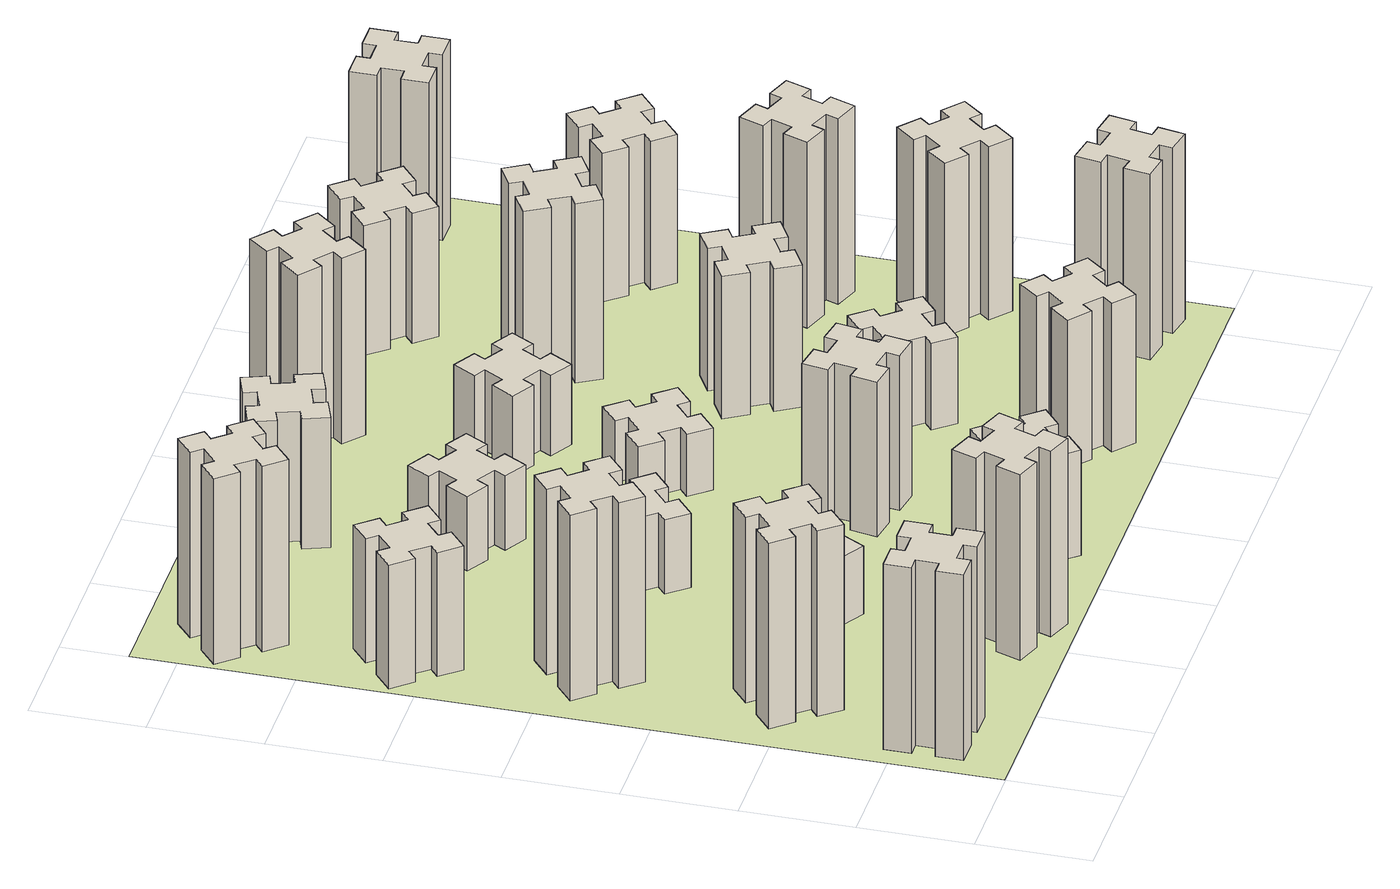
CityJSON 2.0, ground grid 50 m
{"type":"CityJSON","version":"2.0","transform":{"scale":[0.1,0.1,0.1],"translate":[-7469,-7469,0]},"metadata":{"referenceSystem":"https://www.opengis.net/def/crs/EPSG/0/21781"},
"CityObjects":{
"building1":{"type":"Building","attributes":{"class":"1000","function":"1000","usage":"1000","yearOfConstruction":2016,"roofType":"1000","measuredHeight":90,"storeysAboveGround":30,"storeysBelowGround":0},"geometry":[{"type":"Solid","lod":"1","boundaries":[[[[0,1,2,3,4,5,6,7,8,9,10,11,12,13,14,15,16,17,18,19]],[[17,16,20,21]],[[16,15,22,20]],[[15,14,23,22]],[[14,13,24,23]],[[13,12,25,24]],[[12,11,26,25]],[[11,10,27,26]],[[10,9,28,27]],[[9,8,29,28]],[[8,7,30,29]],[[7,6,31,30]],[[6,5,32,31]],[[5,4,33,32]],[[4,3,34,33]],[[3,2,35,34]],[[2,1,36,35]],[[1,0,37,36]],[[0,19,38,37]],[[19,18,39,38]],[[18,17,21,39]],[[24,25,26,27,28,29,30,31,32,33,34,35,36,37,38,39,21,20,22,23]]]]}]},
"building2":{"type":"Building","attributes":{"class":"1000","function":"1000","usage":"1000","yearOfConstruction":2016,"roofType":"1000","measuredHeight":90,"storeysAboveGround":30,"storeysBelowGround":0},"geometry":[{"type":"Solid","lod":"1","boundaries":[[[[40,41,42,43,44,45,46,47,48,49,50,51,52,53,54,55,56,57,58,59]],[[57,56,60,61]],[[56,55,62,60]],[[55,54,63,62]],[[54,53,64,63]],[[53,52,65,64]],[[52,51,66,65]],[[51,50,67,66]],[[50,49,68,67]],[[49,48,69,68]],[[48,47,70,69]],[[47,46,71,70]],[[46,45,72,71]],[[45,44,73,72]],[[44,43,74,73]],[[43,42,75,74]],[[42,41,76,75]],[[41,40,77,76]],[[40,59,78,77]],[[59,58,79,78]],[[58,57,61,79]],[[64,65,66,67,68,69,70,71,72,73,74,75,76,77,78,79,61,60,62,63]]]]}]},
"building3":{"type":"Building","attributes":{"class":"1000","function":"1000","usage":"1000","yearOfConstruction":2016,"roofType":"1000","measuredHeight":90,"storeysAboveGround":30,"storeysBelowGround":0},"geometry":[{"type":"Solid","lod":"1","boundaries":[[[[80,81,82,83,84,85,86,87,88,89,90,91,92,93,94,95,96,97,98,99]],[[97,96,100,101]],[[96,95,102,100]],[[95,94,103,102]],[[94,93,104,103]],[[93,92,105,104]],[[92,91,106,105]],[[91,90,107,106]],[[90,89,108,107]],[[89,88,109,108]],[[88,87,110,109]],[[87,86,111,110]],[[86,85,112,111]],[[85,84,113,112]],[[84,83,114,113]],[[83,82,115,114]],[[82,81,116,115]],[[81,80,117,116]],[[80,99,118,117]],[[99,98,119,118]],[[98,97,101,119]],[[104,105,106,107,108,109,110,111,112,113,114,115,116,117,118,119,101,100,102,103]]]]}]},
"building4":{"type":"Building","attributes":{"class":"1000","function":"1000","usage":"1000","yearOfConstruction":2016,"roofType":"1000","measuredHeight":60,"storeysAboveGround":30,"storeysBelowGround":0},"geometry":[{"type":"Solid","lod":"1","boundaries":[[[[120,121,122,123,124,125,126,127,128,129,130,131,132,133,134,135,136,137,138,139]],[[137,136,140,141]],[[136,135,142,140]],[[135,134,143,142]],[[134,133,144,143]],[[133,132,145,144]],[[132,131,146,145]],[[131,130,147,146]],[[130,129,148,147]],[[129,128,149,148]],[[128,127,150,149]],[[127,126,151,150]],[[126,125,152,151]],[[125,124,153,152]],[[124,123,154,153]],[[123,122,155,154]],[[122,121,156,155]],[[121,120,157,156]],[[120,139,158,157]],[[139,138,159,158]],[[138,137,141,159]],[[144,145,146,147,148,149,150,151,152,153,154,155,156,157,158,159,141,140,142,143]]]]}]},
"building5":{"type":"Building","attributes":{"class":"1000","function":"1000","usage":"1000","yearOfConstruction":2016,"roofType":"1000","measuredHeight":90,"storeysAboveGround":30,"storeysBelowGround":0},"geometry":[{"type":"Solid","lod":"1","boundaries":[[[[160,161,162,163,164,165,166,167,168,169,170,171,172,173,174,175,176,177,178,179]],[[177,176,180,181]],[[176,175,182,180]],[[175,174,183,182]],[[174,173,184,183]],[[173,172,185,184]],[[172,171,186,185]],[[171,170,187,186]],[[170,169,188,187]],[[169,168,189,188]],[[168,167,190,189]],[[167,166,191,190]],[[166,165,192,191]],[[165,164,193,192]],[[164,163,194,193]],[[163,162,195,194]],[[162,161,196,195]],[[161,160,197,196]],[[160,179,198,197]],[[179,178,199,198]],[[178,177,181,199]],[[184,185,186,187,188,189,190,191,192,193,194,195,196,197,198,199,181,180,182,183]]]]}]},
"building6":{"type":"Building","attributes":{"class":"1000","function":"1000","usage":"1000","yearOfConstruction":2016,"roofType":"1000","measuredHeight":90,"storeysAboveGround":30,"storeysBelowGround":0},"geometry":[{"type":"Solid","lod":"1","boundaries":[[[[200,201,202,203,204,205,206,207,208,209,210,211,212,213,214,215,216,217,218,219]],[[217,216,220,221]],[[216,215,222,220]],[[215,214,223,222]],[[214,213,224,223]],[[213,212,225,224]],[[212,211,226,225]],[[211,210,227,226]],[[210,209,228,227]],[[209,208,229,228]],[[208,207,230,229]],[[207,206,231,230]],[[206,205,232,231]],[[205,204,233,232]],[[204,203,234,233]],[[203,202,235,234]],[[202,201,236,235]],[[201,200,237,236]],[[200,219,238,237]],[[219,218,239,238]],[[218,217,221,239]],[[224,225,226,227,228,229,230,231,232,233,234,235,236,237,238,239,221,220,222,223]]]]}]},
"building7":{"type":"Building","attributes":{"class":"1000","function":"1000","usage":"1000","yearOfConstruction":2016,"roofType":"1000","measuredHeight":33,"storeysAboveGround":30,"storeysBelowGround":0},"geometry":[{"type":"Solid","lod":"1","boundaries":[[[[240,241,242,243,244,245,246,247,248,249,250,251,252,253,254,255,256,257,258,259]],[[257,256,260,261]],[[256,255,262,260]],[[255,254,263,262]],[[254,253,264,263]],[[253,252,265,264]],[[252,251,266,265]],[[251,250,267,266]],[[250,249,268,267]],[[249,248,269,268]],[[248,247,270,269]],[[247,246,271,270]],[[246,245,272,271]],[[245,244,273,272]],[[244,243,274,273]],[[243,242,275,274]],[[242,241,276,275]],[[241,240,277,276]],[[240,259,278,277]],[[259,258,279,278]],[[258,257,261,279]],[[264,265,266,267,268,269,270,271,272,273,274,275,276,277,278,279,261,260,262,263]]]]}]},
"building8":{"type":"Building","attributes":{"class":"1000","function":"1000","usage":"1000","yearOfConstruction":2016,"roofType":"1000","measuredHeight":36,"storeysAboveGround":30,"storeysBelowGround":0},"geometry":[{"type":"Solid","lod":"1","boundaries":[[[[280,281,282,283,284,285,286,287,288,289,290,291,292,293,294,295,296,297,298,299]],[[297,296,300,301]],[[296,295,302,300]],[[295,294,303,302]],[[294,293,304,303]],[[293,292,305,304]],[[292,291,306,305]],[[291,290,307,306]],[[290,289,308,307]],[[289,288,309,308]],[[288,287,310,309]],[[287,286,311,310]],[[286,285,312,311]],[[285,284,313,312]],[[284,283,314,313]],[[283,282,315,314]],[[282,281,316,315]],[[281,280,317,316]],[[280,299,318,317]],[[299,298,319,318]],[[298,297,301,319]],[[304,305,306,307,308,309,310,311,312,313,314,315,316,317,318,319,301,300,302,303]]]]}]},
"building9":{"type":"Building","attributes":{"class":"1000","function":"1000","usage":"1000","yearOfConstruction":2016,"roofType":"1000","measuredHeight":51,"storeysAboveGround":30,"storeysBelowGround":0},"geometry":[{"type":"Solid","lod":"1","boundaries":[[[[320,321,322,323,324,325,326,327,328,329,330,331,332,333,334,335,336,337,338,339]],[[337,336,340,341]],[[336,335,342,340]],[[335,334,343,342]],[[334,333,344,343]],[[333,332,345,344]],[[332,331,346,345]],[[331,330,347,346]],[[330,329,348,347]],[[329,328,349,348]],[[328,327,350,349]],[[327,326,351,350]],[[326,325,352,351]],[[325,324,353,352]],[[324,323,354,353]],[[323,322,355,354]],[[322,321,356,355]],[[321,320,357,356]],[[320,339,358,357]],[[339,338,359,358]],[[338,337,341,359]],[[344,345,346,347,348,349,350,351,352,353,354,355,356,357,358,359,341,340,342,343]]]]}]},
"building10":{"type":"Building","attributes":{"class":"1000","function":"1000","usage":"1000","yearOfConstruction":2016,"roofType":"1000","measuredHeight":36,"storeysAboveGround":30,"storeysBelowGround":0},"geometry":[{"type":"Solid","lod":"1","boundaries":[[[[360,361,362,363,364,365,366,367,368,369,370,371,372,373,374,375,376,377,378,379]],[[377,376,380,381]],[[376,375,382,380]],[[375,374,383,382]],[[374,373,384,383]],[[373,372,385,384]],[[372,371,386,385]],[[371,370,387,386]],[[370,369,388,387]],[[369,368,389,388]],[[368,367,390,389]],[[367,366,391,390]],[[366,365,392,391]],[[365,364,393,392]],[[364,363,394,393]],[[363,362,395,394]],[[362,361,396,395]],[[361,360,397,396]],[[360,379,398,397]],[[379,378,399,398]],[[378,377,381,399]],[[384,385,386,387,388,389,390,391,392,393,394,395,396,397,398,399,381,380,382,383]]]]}]},
"building11":{"type":"Building","attributes":{"class":"1000","function":"1000","usage":"1000","yearOfConstruction":2016,"roofType":"1000","measuredHeight":63,"storeysAboveGround":30,"storeysBelowGround":0},"geometry":[{"type":"Solid","lod":"1","boundaries":[[[[400,401,402,403,404,405,406,407,408,409,410,411,412,413,414,415,416,417,418,419]],[[417,416,420,421]],[[416,415,422,420]],[[415,414,423,422]],[[414,413,424,423]],[[413,412,425,424]],[[412,411,426,425]],[[411,410,427,426]],[[410,409,428,427]],[[409,408,429,428]],[[408,407,430,429]],[[407,406,431,430]],[[406,405,432,431]],[[405,404,433,432]],[[404,403,434,433]],[[403,402,435,434]],[[402,401,436,435]],[[401,400,437,436]],[[400,419,438,437]],[[419,418,439,438]],[[418,417,421,439]],[[424,425,426,427,428,429,430,431,432,433,434,435,436,437,438,439,421,420,422,423]]]]}]},
"building12":{"type":"Building","attributes":{"class":"1000","function":"1000","usage":"1000","yearOfConstruction":2016,"roofType":"1000","measuredHeight":75,"storeysAboveGround":30,"storeysBelowGround":0},"geometry":[{"type":"Solid","lod":"1","boundaries":[[[[440,441,442,443,444,445,446,447,448,449,450,451,452,453,454,455,456,457,458,459]],[[457,456,460,461]],[[456,455,462,460]],[[455,454,463,462]],[[454,453,464,463]],[[453,452,465,464]],[[452,451,466,465]],[[451,450,467,466]],[[450,449,468,467]],[[449,448,469,468]],[[448,447,470,469]],[[447,446,471,470]],[[446,445,472,471]],[[445,444,473,472]],[[444,443,474,473]],[[443,442,475,474]],[[442,441,476,475]],[[441,440,477,476]],[[440,459,478,477]],[[459,458,479,478]],[[458,457,461,479]],[[464,465,466,467,468,469,470,471,472,473,474,475,476,477,478,479,461,460,462,463]]]]}]},
"building13":{"type":"Building","attributes":{"class":"1000","function":"1000","usage":"1000","yearOfConstruction":2016,"roofType":"1000","measuredHeight":30,"storeysAboveGround":30,"storeysBelowGround":0},"geometry":[{"type":"Solid","lod":"1","boundaries":[[[[480,481,482,483,484,485,486,487,488,489,490,491,492,493,494,495,496,497,498,499]],[[497,496,500,501]],[[496,495,502,500]],[[495,494,503,502]],[[494,493,504,503]],[[493,492,505,504]],[[492,491,506,505]],[[491,490,507,506]],[[490,489,508,507]],[[489,488,509,508]],[[488,487,510,509]],[[487,486,511,510]],[[486,485,512,511]],[[485,484,513,512]],[[484,483,514,513]],[[483,482,515,514]],[[482,481,516,515]],[[481,480,517,516]],[[480,499,518,517]],[[499,498,519,518]],[[498,497,501,519]],[[504,505,506,507,508,509,510,511,512,513,514,515,516,517,518,519,501,500,502,503]]]]}]},
"building14":{"type":"Building","attributes":{"class":"1000","function":"1000","usage":"1000","yearOfConstruction":2016,"roofType":"1000","measuredHeight":72,"storeysAboveGround":30,"storeysBelowGround":0},"geometry":[{"type":"Solid","lod":"1","boundaries":[[[[520,521,522,523,524,525,526,527,528,529,530,531,532,533,534,535,536,537,538,539]],[[537,536,540,541]],[[536,535,542,540]],[[535,534,543,542]],[[534,533,544,543]],[[533,532,545,544]],[[532,531,546,545]],[[531,530,547,546]],[[530,529,548,547]],[[529,528,549,548]],[[528,527,550,549]],[[527,526,551,550]],[[526,525,552,551]],[[525,524,553,552]],[[524,523,554,553]],[[523,522,555,554]],[[522,521,556,555]],[[521,520,557,556]],[[520,539,558,557]],[[539,538,559,558]],[[538,537,541,559]],[[544,545,546,547,548,549,550,551,552,553,554,555,556,557,558,559,541,540,542,543]]]]}]},
"building15":{"type":"Building","attributes":{"class":"1000","function":"1000","usage":"1000","yearOfConstruction":2016,"roofType":"1000","measuredHeight":39,"storeysAboveGround":30,"storeysBelowGround":0},"geometry":[{"type":"Solid","lod":"1","boundaries":[[[[560,561,562,563,564,565,566,567,568,569,570,571,572,573,574,575,576,577,578,579]],[[577,576,580,581]],[[576,575,582,580]],[[575,574,583,582]],[[574,573,584,583]],[[573,572,585,584]],[[572,571,586,585]],[[571,570,587,586]],[[570,569,588,587]],[[569,568,589,588]],[[568,567,590,589]],[[567,566,591,590]],[[566,565,592,591]],[[565,564,593,592]],[[564,563,594,593]],[[563,562,595,594]],[[562,561,596,595]],[[561,560,597,596]],[[560,579,598,597]],[[579,578,599,598]],[[578,577,581,599]],[[584,585,586,587,588,589,590,591,592,593,594,595,596,597,598,599,581,580,582,583]]]]}]},
"building16":{"type":"Building","attributes":{"class":"1000","function":"1000","usage":"1000","yearOfConstruction":2016,"roofType":"1000","measuredHeight":90,"storeysAboveGround":30,"storeysBelowGround":0},"geometry":[{"type":"Solid","lod":"1","boundaries":[[[[600,601,602,603,604,605,606,607,608,609,610,611,612,613,614,615,616,617,618,619]],[[617,616,620,621]],[[616,615,622,620]],[[615,614,623,622]],[[614,613,624,623]],[[613,612,625,624]],[[612,611,626,625]],[[611,610,627,626]],[[610,609,628,627]],[[609,608,629,628]],[[608,607,630,629]],[[607,606,631,630]],[[606,605,632,631]],[[605,604,633,632]],[[604,603,634,633]],[[603,602,635,634]],[[602,601,636,635]],[[601,600,637,636]],[[600,619,638,637]],[[619,618,639,638]],[[618,617,621,639]],[[624,625,626,627,628,629,630,631,632,633,634,635,636,637,638,639,621,620,622,623]]]]}]},
"building17":{"type":"Building","attributes":{"class":"1000","function":"1000","usage":"1000","yearOfConstruction":2016,"roofType":"1000","measuredHeight":42,"storeysAboveGround":30,"storeysBelowGround":0},"geometry":[{"type":"Solid","lod":"1","boundaries":[[[[640,641,642,643,644,645,646,647,648,649,650,651,652,653,654,655,656,657,658,659]],[[657,656,660,661]],[[656,655,662,660]],[[655,654,663,662]],[[654,653,664,663]],[[653,652,665,664]],[[652,651,666,665]],[[651,650,667,666]],[[650,649,668,667]],[[649,648,669,668]],[[648,647,670,669]],[[647,646,671,670]],[[646,645,672,671]],[[645,644,673,672]],[[644,643,674,673]],[[643,642,675,674]],[[642,641,676,675]],[[641,640,677,676]],[[640,659,678,677]],[[659,658,679,678]],[[658,657,661,679]],[[664,665,666,667,668,669,670,671,672,673,674,675,676,677,678,679,661,660,662,663]]]]}]},
"building18":{"type":"Building","attributes":{"class":"1000","function":"1000","usage":"1000","yearOfConstruction":2016,"roofType":"1000","measuredHeight":69,"storeysAboveGround":30,"storeysBelowGround":0},"geometry":[{"type":"Solid","lod":"1","boundaries":[[[[680,681,682,683,684,685,686,687,688,689,690,691,692,693,694,695,696,697,698,699]],[[697,696,700,701]],[[696,695,702,700]],[[695,694,703,702]],[[694,693,704,703]],[[693,692,705,704]],[[692,691,706,705]],[[691,690,707,706]],[[690,689,708,707]],[[689,688,709,708]],[[688,687,710,709]],[[687,686,711,710]],[[686,685,712,711]],[[685,684,713,712]],[[684,683,714,713]],[[683,682,715,714]],[[682,681,716,715]],[[681,680,717,716]],[[680,699,718,717]],[[699,698,719,718]],[[698,697,701,719]],[[704,705,706,707,708,709,710,711,712,713,714,715,716,717,718,719,701,700,702,703]]]]}]},
"building19":{"type":"Building","attributes":{"class":"1000","function":"1000","usage":"1000","yearOfConstruction":2016,"roofType":"1000","measuredHeight":87,"storeysAboveGround":30,"storeysBelowGround":0},"geometry":[{"type":"Solid","lod":"1","boundaries":[[[[720,721,722,723,724,725,726,727,728,729,730,731,732,733,734,735,736,737,738,739]],[[737,736,740,741]],[[736,735,742,740]],[[735,734,743,742]],[[734,733,744,743]],[[733,732,745,744]],[[732,731,746,745]],[[731,730,747,746]],[[730,729,748,747]],[[729,728,749,748]],[[728,727,750,749]],[[727,726,751,750]],[[726,725,752,751]],[[725,724,753,752]],[[724,723,754,753]],[[723,722,755,754]],[[722,721,756,755]],[[721,720,757,756]],[[720,739,758,757]],[[739,738,759,758]],[[738,737,741,759]],[[744,745,746,747,748,749,750,751,752,753,754,755,756,757,758,759,741,740,742,743]]]]}]},
"building20":{"type":"Building","attributes":{"class":"1000","function":"1000","usage":"1000","yearOfConstruction":2016,"roofType":"1000","measuredHeight":90,"storeysAboveGround":30,"storeysBelowGround":0},"geometry":[{"type":"Solid","lod":"1","boundaries":[[[[760,761,762,763,764,765,766,767,768,769,770,771,772,773,774,775,776,777,778,779]],[[777,776,780,781]],[[776,775,782,780]],[[775,774,783,782]],[[774,773,784,783]],[[773,772,785,784]],[[772,771,786,785]],[[771,770,787,786]],[[770,769,788,787]],[[769,768,789,788]],[[768,767,790,789]],[[767,766,791,790]],[[766,765,792,791]],[[765,764,793,792]],[[764,763,794,793]],[[763,762,795,794]],[[762,761,796,795]],[[761,760,797,796]],[[760,779,798,797]],[[779,778,799,798]],[[778,777,781,799]],[[784,785,786,787,788,789,790,791,792,793,794,795,796,797,798,799,781,780,782,783]]]]}]},
"building21":{"type":"Building","attributes":{"class":"1000","function":"1000","usage":"1000","yearOfConstruction":2016,"roofType":"1000","measuredHeight":63,"storeysAboveGround":30,"storeysBelowGround":0},"geometry":[{"type":"Solid","lod":"1","boundaries":[[[[800,801,802,803,804,805,806,807,808,809,810,811,812,813,814,815,816,817,818,819]],[[817,816,820,821]],[[816,815,822,820]],[[815,814,823,822]],[[814,813,824,823]],[[813,812,825,824]],[[812,811,826,825]],[[811,810,827,826]],[[810,809,828,827]],[[809,808,829,828]],[[808,807,830,829]],[[807,806,831,830]],[[806,805,832,831]],[[805,804,833,832]],[[804,803,834,833]],[[803,802,835,834]],[[802,801,836,835]],[[801,800,837,836]],[[800,819,838,837]],[[819,818,839,838]],[[818,817,821,839]],[[824,825,826,827,828,829,830,831,832,833,834,835,836,837,838,839,821,820,822,823]]]]}]},
"building22":{"type":"Building","attributes":{"class":"1000","function":"1000","usage":"1000","yearOfConstruction":2016,"roofType":"1000","measuredHeight":84,"storeysAboveGround":30,"storeysBelowGround":0},"geometry":[{"type":"Solid","lod":"1","boundaries":[[[[840,841,842,843,844,845,846,847,848,849,850,851,852,853,854,855,856,857,858,859]],[[857,856,860,861]],[[856,855,862,860]],[[855,854,863,862]],[[854,853,864,863]],[[853,852,865,864]],[[852,851,866,865]],[[851,850,867,866]],[[850,849,868,867]],[[849,848,869,868]],[[848,847,870,869]],[[847,846,871,870]],[[846,845,872,871]],[[845,844,873,872]],[[844,843,874,873]],[[843,842,875,874]],[[842,841,876,875]],[[841,840,877,876]],[[840,859,878,877]],[[859,858,879,878]],[[858,857,861,879]],[[864,865,866,867,868,869,870,871,872,873,874,875,876,877,878,879,861,860,862,863]]]]}]},
"building23":{"type":"Building","attributes":{"class":"1000","function":"1000","usage":"1000","yearOfConstruction":2016,"roofType":"1000","measuredHeight":90,"storeysAboveGround":30,"storeysBelowGround":0},"geometry":[{"type":"Solid","lod":"1","boundaries":[[[[880,881,882,883,884,885,886,887,888,889,890,891,892,893,894,895,896,897,898,899]],[[897,896,900,901]],[[896,895,902,900]],[[895,894,903,902]],[[894,893,904,903]],[[893,892,905,904]],[[892,891,906,905]],[[891,890,907,906]],[[890,889,908,907]],[[889,888,909,908]],[[888,887,910,909]],[[887,886,911,910]],[[886,885,912,911]],[[885,884,913,912]],[[884,883,914,913]],[[883,882,915,914]],[[882,881,916,915]],[[881,880,917,916]],[[880,899,918,917]],[[899,898,919,918]],[[898,897,901,919]],[[904,905,906,907,908,909,910,911,912,913,914,915,916,917,918,919,901,900,902,903]]]]}]},
"building24":{"type":"Building","attributes":{"class":"1000","function":"1000","usage":"1000","yearOfConstruction":2016,"roofType":"1000","measuredHeight":72,"storeysAboveGround":30,"storeysBelowGround":0},"geometry":[{"type":"Solid","lod":"1","boundaries":[[[[920,921,922,923,924,925,926,927,928,929,930,931,932,933,934,935,936,937,938,939]],[[937,936,940,941]],[[936,935,942,940]],[[935,934,943,942]],[[934,933,944,943]],[[933,932,945,944]],[[932,931,946,945]],[[931,930,947,946]],[[930,929,948,947]],[[929,928,949,948]],[[928,927,950,949]],[[927,926,951,950]],[[926,925,952,951]],[[925,924,953,952]],[[924,923,954,953]],[[923,922,955,954]],[[922,921,956,955]],[[921,920,957,956]],[[920,939,958,957]],[[939,938,959,958]],[[938,937,941,959]],[[944,945,946,947,948,949,950,951,952,953,954,955,956,957,958,959,941,940,942,943]]]]}]},
"building25":{"type":"Building","attributes":{"class":"1000","function":"1000","usage":"1000","yearOfConstruction":2016,"roofType":"1000","measuredHeight":90,"storeysAboveGround":30,"storeysBelowGround":0},"geometry":[{"type":"Solid","lod":"1","boundaries":[[[[960,961,962,963,964,965,966,967,968,969,970,971,972,973,974,975,976,977,978,979]],[[977,976,980,981]],[[976,975,982,980]],[[975,974,983,982]],[[974,973,984,983]],[[973,972,985,984]],[[972,971,986,985]],[[971,970,987,986]],[[970,969,988,987]],[[969,968,989,988]],[[968,967,990,989]],[[967,966,991,990]],[[966,965,992,991]],[[965,964,993,992]],[[964,963,994,993]],[[963,962,995,994]],[[962,961,996,995]],[[961,960,997,996]],[[960,979,998,997]],[[979,978,999,998]],[[978,977,981,999]],[[984,985,986,987,988,989,990,991,992,993,994,995,996,997,998,999,981,980,982,983]]]]}]},
"landuse1":{"type":"LandUse","attributes":{"name":"plot1","function":"1010"},"geometry":[{"type":"MultiSurface","lod":"1","boundaries":[[[1000,1001,1002,1003]]]}]}
},
"vertices":[
[165,425,0],[165,325,0],[105,325,0],[105,205,0],[225,205,0],[225,265,0],[325,265,0],[325,205,0],[445,205,0],[445,325,0],[385,325,0],[385,425,0],[445,425,0],[445,545,0],[325,545,0],[325,485,0],[225,485,0],[225,545,0],[105,545,0],[105,425,0],[225,485,900],[225,545,900],[325,485,900],[325,545,900],[445,545,900],[445,425,900],[385,425,900],[385,325,900],[445,325,900],[445,205,900],[325,205,900],[325,265,900],[225,265,900],[225,205,900],[105,205,900],[105,325,900],[165,325,900],[165,425,900],[105,425,900],[105,545,900],
[492,1048,0],[427,1124,0],[473,1163,0],[396,1255,0],[304,1178,0],[343,1132,0],[266,1067,0],[228,1113,0],[136,1036,0],[213,944,0],[259,983,0],[323,906,0],[277,868,0],[354,776,0],[446,853,0],[408,899,0],[484,963,0],[523,917,0],[615,994,0],[538,1086,0],[484,963,900],[523,917,900],[408,899,900],[446,853,900],[354,776,900],[277,868,900],[323,906,900],[259,983,900],[213,944,900],[136,1036,900],[228,1113,900],[266,1067,900],[343,1132,900],[304,1178,900],[396,1255,900],[473,1163,900],[427,1124,900],[492,1048,900],[538,1086,900],[615,994,900],
[492,1888,0],[427,1964,0],[473,2003,0],[396,2095,0],[304,2018,0],[343,1972,0],[266,1907,0],[228,1953,0],[136,1876,0],[213,1784,0],[259,1823,0],[323,1746,0],[277,1708,0],[354,1616,0],[446,1693,0],[408,1739,0],[484,1803,0],[523,1757,0],[615,1834,0],[538,1926,0],[484,1803,900],[523,1757,900],[408,1739,900],[446,1693,900],[354,1616,900],[277,1708,900],[323,1746,900],[259,1823,900],[213,1784,900],[136,1876,900],[228,1953,900],[266,1907,900],[343,1972,900],[304,2018,900],[396,2095,900],[473,2003,900],[427,1964,900],[492,1888,900],[538,1926,900],[615,1834,900],
[243,2712,0],[166,2647,0],[128,2693,0],[36,2616,0],[113,2524,0],[159,2563,0],[223,2486,0],[177,2448,0],[254,2356,0],[346,2433,0],[308,2479,0],[384,2543,0],[423,2497,0],[515,2574,0],[438,2666,0],[392,2628,0],[327,2704,0],[373,2743,0],[296,2835,0],[204,2758,0],[327,2704,600],[373,2743,600],[392,2628,600],[438,2666,600],[515,2574,600],[423,2497,600],[384,2543,600],[308,2479,600],[346,2433,600],[254,2356,600],[177,2448,600],[223,2486,600],[159,2563,600],[113,2524,600],[36,2616,600],[128,2693,600],[166,2647,600],[243,2712,600],[204,2758,600],[296,2835,600],
[1029,360,0],[995,266,0],[939,287,0],[897,174,0],[1010,133,0],[1031,189,0],[1125,155,0],[1104,99,0],[1217,57,0],[1258,170,0],[1202,191,0],[1236,285,0],[1292,264,0],[1333,377,0],[1220,418,0],[1200,362,0],[1106,396,0],[1127,452,0],[1014,493,0],[973,380,0],[1106,396,900],[1127,452,900],[1200,362,900],[1220,418,900],[1333,377,900],[1292,264,900],[1236,285,900],[1202,191,900],[1258,170,900],[1217,57,900],[1104,99,900],[1125,155,900],[1031,189,900],[1010,133,900],[897,174,900],[939,287,900],[995,266,900],[1029,360,900],[973,380,900],[1014,493,900],
[243,3452,0],[166,3387,0],[128,3433,0],[36,3356,0],[113,3264,0],[159,3303,0],[223,3226,0],[177,3188,0],[254,3096,0],[346,3173,0],[308,3219,0],[384,3283,0],[423,3237,0],[515,3314,0],[438,3406,0],[392,3368,0],[327,3444,0],[373,3483,0],[296,3575,0],[204,3498,0],[327,3444,900],[373,3483,900],[392,3368,900],[438,3406,900],[515,3314,900],[423,3237,900],[384,3283,900],[308,3219,900],[346,3173,900],[254,3096,900],[177,3188,900],[223,3226,900],[159,3303,900],[113,3264,900],[36,3356,900],[128,3433,900],[166,3387,900],[243,3452,900],[204,3498,900],[296,3575,900],
[1086,1017,0],[1136,1104,0],[1188,1074,0],[1248,1178,0],[1144,1238,0],[1114,1186,0],[1027,1236,0],[1057,1288,0],[953,1348,0],[893,1244,0],[945,1214,0],[895,1127,0],[843,1157,0],[783,1053,0],[887,993,0],[917,1045,0],[1004,995,0],[974,943,0],[1078,883,0],[1138,987,0],[1004,995,330],[974,943,330],[917,1045,330],[887,993,330],[783,1053,330],[843,1157,330],[895,1127,330],[945,1214,330],[893,1244,330],[953,1348,330],[1057,1288,330],[1027,1236,330],[1114,1186,330],[1144,1238,330],[1248,1178,330],[1188,1074,330],[1136,1104,330],[1086,1017,330],[1138,987,330],[1078,883,330],
[1083,1972,0],[1006,1907,0],[968,1953,0],[876,1876,0],[953,1784,0],[999,1823,0],[1063,1746,0],[1017,1708,0],[1094,1616,0],[1186,1693,0],[1148,1739,0],[1224,1803,0],[1263,1757,0],[1355,1834,0],[1278,1926,0],[1232,1888,0],[1167,1964,0],[1213,2003,0],[1136,2095,0],[1044,2018,0],[1167,1964,360],[1213,2003,360],[1232,1888,360],[1278,1926,360],[1355,1834,360],[1263,1757,360],[1224,1803,360],[1148,1739,360],[1186,1693,360],[1094,1616,360],[1017,1708,360],[1063,1746,360],[999,1823,360],[953,1784,360],[876,1876,360],[968,1953,360],[1006,1907,360],[1083,1972,360],[1044,2018,360],[1136,2095,360],
[1639,343,0],[1703,266,0],[1657,228,0],[1734,136,0],[1826,213,0],[1788,259,0],[1864,323,0],[1903,277,0],[1995,354,0],[1918,446,0],[1872,408,0],[1807,484,0],[1853,523,0],[1776,615,0],[1684,538,0],[1723,492,0],[1646,427,0],[1608,473,0],[1516,396,0],[1593,304,0],[1646,427,510],[1608,473,510],[1723,492,510],[1684,538,510],[1776,615,510],[1853,523,510],[1807,484,510],[1872,408,510],[1918,446,510],[1995,354,510],[1903,277,510],[1864,323,510],[1788,259,510],[1826,213,510],[1734,136,510],[1657,228,510],[1703,266,510],[1639,343,510],[1593,304,510],[1516,396,510],
[1314,2666,0],[1227,2716,0],[1257,2768,0],[1153,2828,0],[1093,2724,0],[1145,2694,0],[1095,2607,0],[1043,2637,0],[983,2533,0],[1087,2473,0],[1117,2525,0],[1204,2475,0],[1174,2423,0],[1278,2363,0],[1338,2467,0],[1286,2497,0],[1336,2584,0],[1388,2554,0],[1448,2658,0],[1344,2718,0],[1336,2584,360],[1388,2554,360],[1286,2497,360],[1338,2467,360],[1278,2363,360],[1174,2423,360],[1204,2475,360],[1117,2525,360],[1087,2473,360],[983,2533,360],[1043,2637,360],[1095,2607,360],[1145,2694,360],[1093,2724,360],[1153,2828,360],[1257,2768,360],[1227,2716,360],[1314,2666,360],[1344,2718,360],[1448,2658,360],
[1125,3456,0],[1031,3422,0],[1010,3478,0],[897,3437,0],[939,3324,0],[995,3345,0],[1029,3251,0],[973,3230,0],[1014,3117,0],[1127,3159,0],[1106,3215,0],[1200,3249,0],[1220,3193,0],[1333,3234,0],[1292,3347,0],[1236,3326,0],[1202,3420,0],[1258,3440,0],[1217,3553,0],[1104,3512,0],[1202,3420,630],[1258,3440,630],[1236,3326,630],[1292,3347,630],[1333,3234,630],[1220,3193,630],[1200,3249,630],[1106,3215,630],[1127,3159,630],[1014,3117,630],[973,3230,630],[1029,3251,630],[995,3345,630],[939,3324,630],[897,3437,630],[1010,3478,630],[1031,3422,630],[1125,3456,630],[1104,3512,630],[1217,3553,630],
[1955,1047,0],[1972,1145,0],[2031,1135,0],[2052,1253,0],[1934,1274,0],[1924,1215,0],[1825,1232,0],[1836,1291,0],[1717,1312,0],[1697,1194,0],[1756,1184,0],[1738,1085,0],[1679,1096,0],[1658,977,0],[1777,957,0],[1787,1016,0],[1885,998,0],[1875,939,0],[1993,918,0],[2014,1037,0],[1885,998,750],[1875,939,750],[1787,1016,750],[1777,957,750],[1658,977,750],[1679,1096,750],[1738,1085,750],[1756,1184,750],[1697,1194,750],[1717,1312,750],[1836,1291,750],[1825,1232,750],[1924,1215,750],[1934,1274,750],[2052,1253,750],[2031,1135,750],[1972,1145,750],[1955,1047,750],[2014,1037,750],[1993,918,750],
[1972,1988,0],[1907,2064,0],[1953,2103,0],[1876,2195,0],[1784,2118,0],[1823,2072,0],[1746,2007,0],[1708,2053,0],[1616,1976,0],[1693,1884,0],[1739,1923,0],[1803,1846,0],[1757,1808,0],[1834,1716,0],[1926,1793,0],[1888,1839,0],[1964,1903,0],[2003,1857,0],[2095,1934,0],[2018,2026,0],[1964,1903,300],[2003,1857,300],[1888,1839,300],[1926,1793,300],[1834,1716,300],[1757,1808,300],[1803,1846,300],[1739,1923,300],[1693,1884,300],[1616,1976,300],[1708,2053,300],[1746,2007,300],[1823,2072,300],[1784,2118,300],[1876,2195,300],[1953,2103,300],[1907,2064,300],[1972,1988,300],[2018,2026,300],[2095,1934,300],
[2486,323,0],[2563,259,0],[2524,213,0],[2616,136,0],[2693,228,0],[2647,266,0],[2712,343,0],[2758,304,0],[2835,396,0],[2743,473,0],[2704,427,0],[2628,492,0],[2666,538,0],[2574,615,0],[2497,523,0],[2543,484,0],[2479,408,0],[2433,446,0],[2356,354,0],[2448,277,0],[2479,408,720],[2433,446,720],[2543,484,720],[2497,523,720],[2574,615,720],[2666,538,720],[2628,492,720],[2704,427,720],[2743,473,720],[2835,396,720],[2758,304,720],[2712,343,720],[2647,266,720],[2693,228,720],[2616,136,720],[2524,213,720],[2563,259,720],[2486,323,720],[2448,277,720],[2356,354,720],
[2026,2497,0],[2076,2584,0],[2128,2554,0],[2188,2658,0],[2084,2718,0],[2054,2666,0],[1967,2716,0],[1997,2768,0],[1893,2828,0],[1833,2724,0],[1885,2694,0],[1835,2607,0],[1783,2637,0],[1723,2533,0],[1827,2473,0],[1857,2525,0],[1944,2475,0],[1914,2423,0],[2018,2363,0],[2078,2467,0],[1944,2475,390],[1914,2423,390],[1857,2525,390],[1827,2473,390],[1723,2533,390],[1783,2637,390],[1835,2607,390],[1885,2694,390],[1833,2724,390],[1893,2828,390],[1997,2768,390],[1967,2716,390],[2054,2666,390],[2084,2718,390],[2188,2658,390],[2128,2554,390],[2076,2584,390],[2026,2497,390],[2078,2467,390],[2018,2363,390],
[1746,3383,0],[1823,3319,0],[1784,3273,0],[1876,3196,0],[1953,3288,0],[1907,3326,0],[1972,3403,0],[2018,3364,0],[2095,3456,0],[2003,3533,0],[1964,3487,0],[1888,3552,0],[1926,3598,0],[1834,3675,0],[1757,3583,0],[1803,3544,0],[1739,3468,0],[1693,3506,0],[1616,3414,0],[1708,3337,0],[1739,3468,900],[1693,3506,900],[1803,3544,900],[1757,3583,900],[1834,3675,900],[1926,3598,900],[1888,3552,900],[1964,3487,900],[2003,3533,900],[2095,3456,900],[2018,3364,900],[1972,3403,900],[1907,3326,900],[1953,3288,900],[1876,3196,900],[1784,3273,900],[1823,3319,900],[1746,3383,900],[1708,3337,900],[1616,3414,900],
[2563,1232,0],[2486,1167,0],[2448,1213,0],[2356,1136,0],[2433,1044,0],[2479,1083,0],[2543,1006,0],[2497,968,0],[2574,876,0],[2666,953,0],[2628,999,0],[2704,1063,0],[2743,1017,0],[2835,1094,0],[2758,1186,0],[2712,1148,0],[2647,1224,0],[2693,1263,0],[2616,1355,0],[2524,1278,0],[2647,1224,420],[2693,1263,420],[2712,1148,420],[2758,1186,420],[2835,1094,420],[2743,1017,420],[2704,1063,420],[2628,999,420],[2666,953,420],[2574,876,420],[2497,968,420],[2543,1006,420],[2479,1083,420],[2433,1044,420],[2356,1136,420],[2448,1213,420],[2486,1167,420],[2563,1232,420],[2524,1278,420],[2616,1355,420],
[2475,1744,0],[2525,1657,0],[2473,1627,0],[2533,1523,0],[2637,1583,0],[2607,1635,0],[2694,1685,0],[2724,1633,0],[2828,1693,0],[2768,1797,0],[2716,1767,0],[2666,1854,0],[2718,1884,0],[2658,1988,0],[2554,1928,0],[2584,1876,0],[2497,1826,0],[2467,1878,0],[2363,1818,0],[2423,1714,0],[2497,1826,690],[2467,1878,690],[2584,1876,690],[2554,1928,690],[2658,1988,690],[2718,1884,690],[2666,1854,690],[2716,1767,690],[2768,1797,690],[2828,1693,690],[2724,1633,690],[2694,1685,690],[2607,1635,690],[2637,1583,690],[2533,1523,690],[2473,1627,690],[2525,1657,690],[2475,1744,690],[2423,1714,690],[2363,1818,690],
[2607,2475,0],[2694,2525,0],[2724,2473,0],[2828,2533,0],[2768,2637,0],[2716,2607,0],[2666,2694,0],[2718,2724,0],[2658,2828,0],[2554,2768,0],[2584,2716,0],[2497,2666,0],[2467,2718,0],[2363,2658,0],[2423,2554,0],[2475,2584,0],[2525,2497,0],[2473,2467,0],[2533,2363,0],[2637,2423,0],[2525,2497,870],[2473,2467,870],[2475,2584,870],[2423,2554,870],[2363,2658,870],[2467,2718,870],[2497,2666,870],[2584,2716,870],[2554,2768,870],[2658,2828,870],[2718,2724,870],[2666,2694,870],[2716,2607,870],[2768,2637,870],[2828,2533,870],[2724,2473,870],[2694,2525,870],[2607,2475,870],[2637,2423,870],[2533,2363,870],
[3504,475,0],[3405,492,0],[3416,551,0],[3297,572,0],[3277,454,0],[3336,444,0],[3318,345,0],[3259,356,0],[3238,237,0],[3357,217,0],[3367,276,0],[3465,258,0],[3455,199,0],[3573,178,0],[3594,297,0],[3535,307,0],[3552,405,0],[3611,395,0],[3632,513,0],[3514,534,0],[3552,405,900],[3611,395,900],[3535,307,900],[3594,297,900],[3573,178,900],[3455,199,900],[3465,258,900],[3367,276,900],[3357,217,900],[3238,237,900],[3259,356,900],[3318,345,900],[3336,444,900],[3277,454,900],[3297,572,900],[3416,551,900],[3405,492,900],[3504,475,900],[3514,534,900],[3632,513,900],
[2812,3368,0],[2747,3444,0],[2793,3483,0],[2716,3575,0],[2624,3498,0],[2663,3452,0],[2586,3387,0],[2548,3433,0],[2456,3356,0],[2533,3264,0],[2579,3303,0],[2643,3226,0],[2597,3188,0],[2674,3096,0],[2766,3173,0],[2728,3219,0],[2804,3283,0],[2843,3237,0],[2935,3314,0],[2858,3406,0],[2804,3283,630],[2843,3237,630],[2728,3219,630],[2766,3173,630],[2674,3096,630],[2597,3188,630],[2643,3226,630],[2579,3303,630],[2533,3264,630],[2456,3356,630],[2548,3433,630],[2586,3387,630],[2663,3452,630],[2624,3498,630],[2716,3575,630],[2793,3483,630],[2747,3444,630],[2812,3368,630],[2858,3406,630],[2935,3314,630],
[3487,1006,0],[3552,1083,0],[3598,1044,0],[3675,1136,0],[3583,1213,0],[3544,1167,0],[3468,1232,0],[3506,1278,0],[3414,1355,0],[3337,1263,0],[3383,1224,0],[3319,1148,0],[3273,1186,0],[3196,1094,0],[3288,1017,0],[3326,1063,0],[3403,999,0],[3364,953,0],[3456,876,0],[3533,968,0],[3403,999,840],[3364,953,840],[3326,1063,840],[3288,1017,840],[3196,1094,840],[3273,1186,840],[3319,1148,840],[3383,1224,840],[3337,1263,840],[3414,1355,840],[3506,1278,840],[3468,1232,840],[3544,1167,840],[3583,1213,840],[3675,1136,840],[3598,1044,840],[3552,1083,840],[3487,1006,840],[3533,968,840],[3456,876,840],
[3420,1842,0],[3326,1876,0],[3347,1932,0],[3234,1973,0],[3193,1860,0],[3249,1840,0],[3215,1746,0],[3159,1767,0],[3117,1654,0],[3230,1613,0],[3251,1669,0],[3345,1635,0],[3324,1579,0],[3437,1537,0],[3478,1650,0],[3422,1671,0],[3456,1765,0],[3512,1744,0],[3553,1857,0],[3440,1898,0],[3456,1765,900],[3512,1744,900],[3422,1671,900],[3478,1650,900],[3437,1537,900],[3324,1579,900],[3345,1635,900],[3251,1669,900],[3230,1613,900],[3117,1654,900],[3159,1767,900],[3215,1746,900],[3249,1840,900],[3193,1860,900],[3234,1973,900],[3347,1932,900],[3326,1876,900],[3420,1842,900],[3440,1898,900],[3553,1857,900],
[3219,2463,0],[3283,2386,0],[3237,2348,0],[3314,2256,0],[3406,2333,0],[3368,2379,0],[3444,2443,0],[3483,2397,0],[3575,2474,0],[3498,2566,0],[3452,2528,0],[3387,2604,0],[3433,2643,0],[3356,2735,0],[3264,2658,0],[3303,2612,0],[3226,2547,0],[3188,2593,0],[3096,2516,0],[3173,2424,0],[3226,2547,720],[3188,2593,720],[3303,2612,720],[3264,2658,720],[3356,2735,720],[3433,2643,720],[3387,2604,720],[3452,2528,720],[3498,2566,720],[3575,2474,720],[3483,2397,720],[3444,2443,720],[3368,2379,720],[3406,2333,720],[3314,2256,720],[3237,2348,720],[3283,2386,720],[3219,2463,720],[3173,2424,720],[3096,2516,720],
[3285,3325,0],[3385,3325,0],[3385,3265,0],[3505,3265,0],[3505,3385,0],[3445,3385,0],[3445,3485,0],[3505,3485,0],[3505,3605,0],[3385,3605,0],[3385,3545,0],[3285,3545,0],[3285,3605,0],[3165,3605,0],[3165,3485,0],[3225,3485,0],[3225,3385,0],[3165,3385,0],[3165,3265,0],[3285,3265,0],[3225,3385,900],[3165,3385,900],[3225,3485,900],[3165,3485,900],[3165,3605,900],[3285,3605,900],[3285,3545,900],[3385,3545,900],[3385,3605,900],[3505,3605,900],[3505,3485,900],[3445,3485,900],[3445,3385,900],[3505,3385,900],[3505,3265,900],[3385,3265,900],[3385,3325,900],[3285,3325,900],[3285,3265,900],[3165,3265,900],
[5,3705,0],[3705,3705,0],[3705,5,0],[5,5,0]
]}
